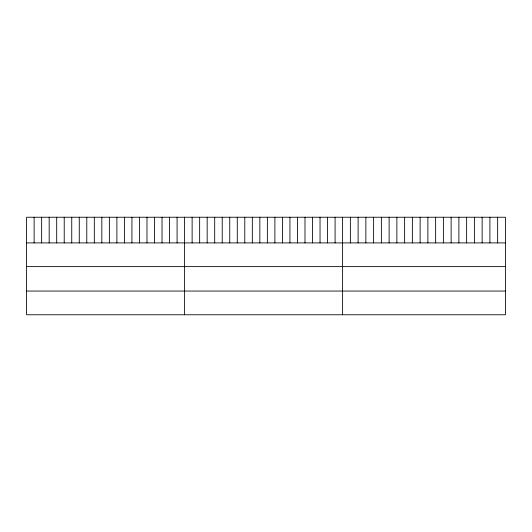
<?xml version="1.0" encoding="UTF-8"?>
<svg xmlns="http://www.w3.org/2000/svg" width="532" height="532" viewBox="0 0 532 532"><rect width="100%" height="100%" fill="white"/><g stroke="black" fill="none" stroke-linecap="round" stroke-linejoin="round"><path stroke-width="0.8" d="M505.4 242.905L505.4 314.764L26.6 314.764L26.6 217.236L505.4 217.236L505.4 242.905L26.6 242.905M26.6 266.618L505.4 266.618M26.6 291.051L505.4 291.051M497.646 217.236L497.646 242.905M489.899 217.236L489.899 242.905M482.145 217.236L482.145 242.905M474.391 217.236L474.391 242.905M466.637 217.236L466.637 242.905M458.89 217.236L458.89 242.905M451.136 217.236L451.136 242.905M443.382 217.236L443.382 242.905M435.635 217.236L435.635 242.905M427.881 217.236L427.881 242.905M420.127 217.236L420.127 242.905M412.373 217.236L412.373 242.905M404.626 217.236L404.626 242.905M396.872 217.236L396.872 242.905M389.118 217.236L389.118 242.905M381.371 217.236L381.371 242.905M373.617 217.236L373.617 242.905M365.863 217.236L365.863 242.905M358.109 217.236L358.109 242.905M350.362 217.236L350.362 242.905M342.608 217.236L342.608 314.764M335.087 217.236L335.087 242.905M327.559 217.236L327.559 242.905M320.038 217.236L320.038 242.905M312.51 217.236L312.51 242.905M304.989 217.236L304.989 242.905M297.461 217.236L297.461 242.905M289.94 217.236L289.94 242.905M282.419 217.236L282.419 242.905M274.891 217.236L274.891 242.905M267.37 217.236L267.37 242.905M259.842 217.236L259.842 242.905M252.321 217.236L252.321 242.905M244.793 217.236L244.793 242.905M237.272 217.236L237.272 242.905M229.751 217.236L229.751 242.905M222.223 217.236L222.223 242.905M214.702 217.236L214.702 242.905M207.174 217.236L207.174 242.905M199.653 217.236L199.653 242.905M192.125 217.236L192.125 242.905M184.604 217.236L184.604 314.764M177.083 217.236L177.083 242.905M169.555 217.236L169.555 242.905M162.034 217.236L162.034 242.905M154.506 217.236L154.506 242.905M146.985 217.236L146.985 242.905M139.457 217.236L139.457 242.905M131.936 217.236L131.936 242.905M124.415 217.236L124.415 242.905M116.887 217.236L116.887 242.905M109.366 217.236L109.366 242.905M101.838 217.236L101.838 242.905M94.317 217.236L94.317 242.905M86.789 217.236L86.789 242.905M79.268 217.236L79.268 242.905M71.747 217.236L71.747 242.905M64.219 217.236L64.219 242.905M56.698 217.236L56.698 242.905M49.17 217.236L49.17 242.905M41.649 217.236L41.649 242.905M34.121 217.236L34.121 242.905"/></g></svg>
